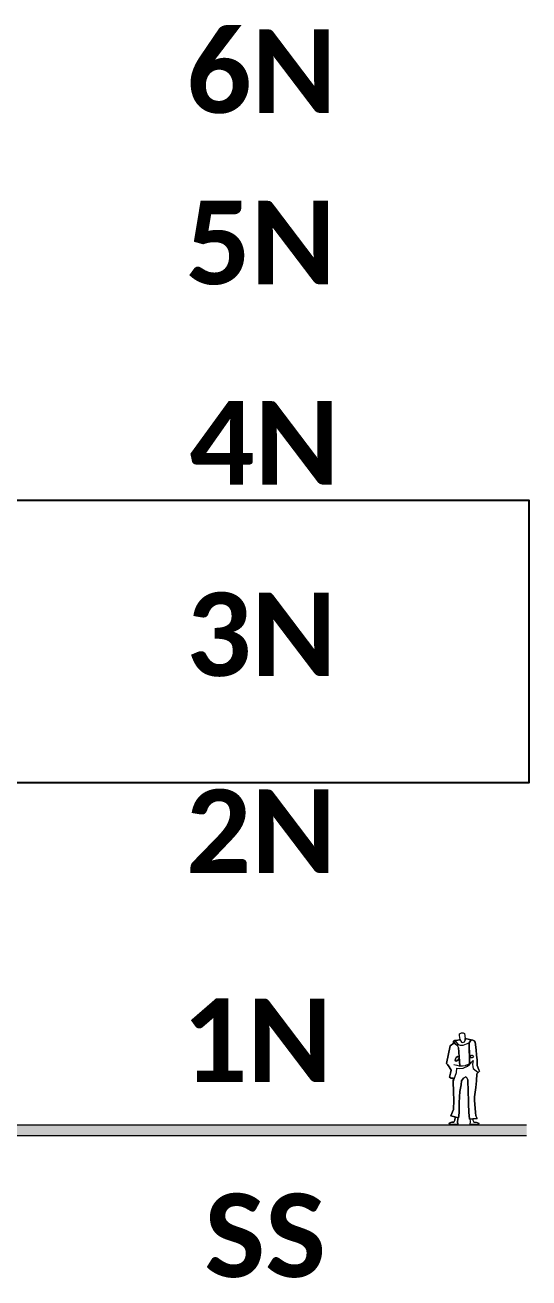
# Model space of a CAD drawing. Header units: metres. Extents: x -144 to 1000, y -717 to 29.
# Drawn here: x 395.533 to 397.448, y -560.314 to -555.557 of the extents above; entities that cross this region are included whole.
import ezdxf

# ---------------------------------------------------------------- set-up
doc = ezdxf.new("R2010")
doc.units = ezdxf.units.M
doc.layers.get('0').update_dxf_attribs({"color": 1})
for name, color, linetype, lineweight in [('A-DETL-GENF', 1, 'Continuous', 9), ('A-DETL-THIN', 1, 'Continuous', 9), ('G-ANNO-TEXT', 2, 'Continuous', 9), ('G-IMPT', 1, 'Continuous', 9)]:
    doc.layers.add(name, color=color, linetype=linetype, lineweight=lineweight)
doc.styles.add('Calibri_B_7', font='calibrib.ttf', dxfattribs={"width": 0.8, "height": 0.18})

# ---------------------------------------------------------------- blocks, each defined once
blk = doc.blocks.new('A$C4d52d4f2')
at = {"layer": 'A-DETL-GENF', "lineweight": 9}
blk.add_hatch(color=256, dxfattribs=at).paths.add_polyline_path([(-0.503286, -0.294918), (-0.415907, -0.294918), (-0.415907, -0.294494), (-0.507513, -0.294494), (-0.507513, -0.294918)])
for p, q in [((-0.418686, -0.291314), (-0.41871, -0.291343)), ((-0.41871, -0.291343), (-0.418691, -0.291384)), ((-0.418662, -0.291284), (-0.418686, -0.291314)), ((-0.418686, -0.291314), (-0.418671, -0.291349)), ((-0.418671, -0.291349), (-0.41862, -0.291416)), ((-0.418568, -0.291284), (-0.418662, -0.291284)), ((-0.418662, -0.291284), (-0.418603, -0.291343)), ((-0.418603, -0.291343), (-0.41855, -0.291403)), ((-0.41845, -0.29124), (-0.418568, -0.291284)), ((-0.418431, -0.291289), (-0.41845, -0.29124)), ((-0.41825, -0.291205), (-0.418252, -0.29127)), ((-0.418027, -0.29125), (-0.41825, -0.291205)), ((-0.418027, -0.291249), (-0.418102, -0.291366)), ((-0.417956, -0.291262), (-0.418027, -0.291249)), ((-0.417906, -0.291291), (-0.417956, -0.291262)), ((-0.417876, -0.291343), (-0.417906, -0.291291)), ((-0.417844, -0.291531), (-0.417876, -0.291343)), ((-0.418832, -0.291483), (-0.418961, -0.292156)), ((-0.418691, -0.291384), (-0.418832, -0.291483)), ((-0.41862, -0.291416), (-0.418546, -0.291473)), ((-0.418528, -0.291494), (-0.418559, -0.291464)), ((-0.41855, -0.291403), (-0.418483, -0.291442)), ((-0.418511, -0.291543), (-0.418528, -0.291494)), ((-0.41851, -0.291559), (-0.418511, -0.291543)), ((-0.41851, -0.291559), (-0.418462, -0.292251)), ((-0.418483, -0.291442), (-0.418442, -0.291461)), ((-0.418442, -0.291461), (-0.418382, -0.291457)), ((-0.418102, -0.291366), (-0.418092, -0.291902)), ((-0.417836, -0.291647), (-0.417844, -0.291531)), ((-0.417817, -0.291829), (-0.417836, -0.291647)), ((-0.418961, -0.292156), (-0.418923, -0.292194)), ((-0.418923, -0.292194), (-0.418861, -0.292286)), ((-0.418861, -0.292286), (-0.41879, -0.292409)), ((-0.418639, -0.292041), (-0.418624, -0.291981)), ((-0.418598, -0.292061), (-0.418639, -0.292041)), ((-0.418624, -0.291981), (-0.418595, -0.291932)), ((-0.418535, -0.292035), (-0.418598, -0.292061)), ((-0.418595, -0.291932), (-0.418533, -0.291892)), ((-0.418482, -0.291962), (-0.418535, -0.292035)), ((-0.418533, -0.291892), (-0.418486, -0.291909)), ((-0.418328, -0.29233), (-0.418168, -0.292258)), ((-0.418207, -0.292221), (-0.418236, -0.292232)), ((-0.418168, -0.292258), (-0.418084, -0.292194)), ((-0.418117, -0.292186), (-0.418159, -0.292202)), ((-0.418087, -0.292165), (-0.418117, -0.292186)), ((-0.418092, -0.291902), (-0.418051, -0.291887)), ((-0.418092, -0.291941), (-0.418092, -0.291902)), ((-0.418066, -0.291928), (-0.418092, -0.291941)), ((-0.418092, -0.291941), (-0.418087, -0.292165)), ((-0.418087, -0.292165), (-0.418058, -0.292145)), ((-0.418084, -0.292194), (-0.417948, -0.292048)), ((-0.418046, -0.291934), (-0.418066, -0.291928)), ((-0.418058, -0.292145), (-0.417948, -0.292048)), ((-0.418051, -0.291887), (-0.418008, -0.291841)), ((-0.418015, -0.291942), (-0.418046, -0.291934)), ((-0.417984, -0.291939), (-0.418015, -0.291942)), ((-0.418008, -0.291841), (-0.417987, -0.291832)), ((-0.417987, -0.291832), (-0.417955, -0.291866)), ((-0.417962, -0.291924), (-0.417984, -0.291939)), ((-0.417959, -0.292114), (-0.417967, -0.292186)), ((-0.417967, -0.292186), (-0.417965, -0.292279)), ((-0.417965, -0.292279), (-0.417946, -0.292343)), ((-0.417936, -0.291903), (-0.417962, -0.291924)), ((-0.417948, -0.292048), (-0.417959, -0.292114)), ((-0.417955, -0.291866), (-0.417936, -0.291903)), ((-0.417806, -0.291945), (-0.417817, -0.291829)), ((-0.4178, -0.292006), (-0.417806, -0.291945)), ((-0.4178, -0.292149), (-0.4178, -0.292006)), ((-0.417792, -0.292229), (-0.4178, -0.292149)), ((-0.417734, -0.292398), (-0.417792, -0.292229)), ((-0.41881, -0.292519), (-0.418855, -0.292684)), ((-0.418855, -0.292684), (-0.418792, -0.29272)), ((-0.41879, -0.292409), (-0.41881, -0.292519)), ((-0.418792, -0.29272), (-0.418701, -0.292716)), ((-0.418705, -0.292812), (-0.418588, -0.292494)), ((-0.418701, -0.292716), (-0.418705, -0.292812)), ((-0.418588, -0.292494), (-0.418569, -0.292331)), ((-0.418569, -0.292331), (-0.418466, -0.292346)), ((-0.418466, -0.292346), (-0.418328, -0.29233)), ((-0.418388, -0.292818), (-0.418311, -0.292717)), ((-0.418311, -0.292717), (-0.418233, -0.292671)), ((-0.418233, -0.292671), (-0.418186, -0.292705)), ((-0.418186, -0.292705), (-0.418156, -0.292785)), ((-0.418156, -0.292785), (-0.418148, -0.29296)), ((-0.417946, -0.292343), (-0.417902, -0.292387)), ((-0.417902, -0.292387), (-0.41776, -0.292504)), ((-0.417824, -0.292815), (-0.417806, -0.292554)), ((-0.417806, -0.292554), (-0.41776, -0.292504)), ((-0.41776, -0.292504), (-0.417706, -0.292445)), ((-0.417706, -0.292445), (-0.417734, -0.292398)), ((-0.418705, -0.292812), (-0.418706, -0.292835)), ((-0.418706, -0.292835), (-0.418703, -0.293245)), ((-0.418703, -0.293245), (-0.418687, -0.29356)), ((-0.418473, -0.293429), (-0.418459, -0.293221)), ((-0.418459, -0.293221), (-0.418432, -0.293102)), ((-0.418432, -0.293102), (-0.418405, -0.292969)), ((-0.418405, -0.292969), (-0.418388, -0.292818)), ((-0.418148, -0.29296), (-0.418133, -0.293058)), ((-0.418133, -0.293058), (-0.418124, -0.293748)), ((-0.417891, -0.293426), (-0.417842, -0.293077)), ((-0.417842, -0.293077), (-0.417824, -0.292815)), ((-0.418687, -0.29356), (-0.418704, -0.293913)), ((-0.418484, -0.293877), (-0.418481, -0.293653)), ((-0.418481, -0.293653), (-0.418473, -0.293429)), ((-0.417891, -0.293562), (-0.417891, -0.293426)), ((-0.417854, -0.294023), (-0.417891, -0.293562)), ((-0.418704, -0.293913), (-0.418798, -0.294158)), ((-0.418798, -0.294158), (-0.418507, -0.294226)), ((-0.418507, -0.294226), (-0.418487, -0.294045)), ((-0.418487, -0.294045), (-0.418484, -0.293877)), ((-0.418124, -0.293748), (-0.418095, -0.294193)), ((-0.418095, -0.294193), (-0.418089, -0.294227)), ((-0.417852, -0.294152), (-0.417854, -0.294023)), ((-0.417789, -0.294251), (-0.417852, -0.294152)), ((-0.418089, -0.294227), (-0.418089, -0.294276)), ((-0.418089, -0.294276), (-0.417789, -0.294251))]:
    blk.add_line(p, q, dxfattribs=at)
at = {"layer": 'A-DETL-THIN', "lineweight": 9}
for p, q in [((-0.507513, -0.294494), (-0.415907, -0.294494)), ((-0.415907, -0.294918), (-0.507549, -0.294918)), ((-0.415907, -0.294918), (-0.507513, -0.294918))]:
    blk.add_line(p, q, dxfattribs=at)
at = {"layer": 'G-IMPT', "lineweight": 9}
blk.add_line((-0.418087, -0.292165), (-0.418102, -0.291363), dxfattribs=at)
at = {"layer": 'G-IMPT', "lineweight": 9, "flags": 128}
for points in [[(-0.417734, -0.292398), (-0.417706, -0.292445), (-0.417806, -0.292554), (-0.417824, -0.292815), (-0.417842, -0.293077), (-0.417891, -0.293426), (-0.417891, -0.293562), (-0.417854, -0.294023), (-0.417852, -0.294152), (-0.417789, -0.294251), (-0.417959, -0.294265), (-0.417955, -0.294316), (-0.417917, -0.294392), (-0.417834, -0.2944), (-0.417735, -0.29443), (-0.41775, -0.294483), (-0.418061, -0.294483), (-0.418054, -0.294377), (-0.418066, -0.294274), (-0.418089, -0.294276), (-0.418089, -0.294227), (-0.418095, -0.294193), (-0.418124, -0.293748), (-0.418133, -0.293058), (-0.418148, -0.29296), (-0.418156, -0.292785), (-0.418186, -0.292705), (-0.418233, -0.292671), (-0.418311, -0.292717), (-0.418388, -0.292818), (-0.418405, -0.292969), (-0.418432, -0.293102), (-0.418459, -0.293221), (-0.418473, -0.293429), (-0.418481, -0.293653), (-0.418484, -0.293877), (-0.418487, -0.294045), (-0.418507, -0.294226), (-0.418527, -0.294221), (-0.418546, -0.294377), (-0.418539, -0.294483), (-0.41885, -0.294483), (-0.418865, -0.29443), (-0.418767, -0.2944), (-0.418683, -0.294392), (-0.418645, -0.294316), (-0.418637, -0.294217), (-0.418642, -0.294195), (-0.418798, -0.294158), (-0.418704, -0.293913), (-0.418687, -0.29356), (-0.418703, -0.293245), (-0.418706, -0.292835), (-0.418701, -0.292716), (-0.418792, -0.29272), (-0.418855, -0.292684), (-0.41881, -0.292519), (-0.41879, -0.292409), (-0.418861, -0.292286), (-0.418923, -0.292194), (-0.418961, -0.292156), (-0.418832, -0.291483), (-0.418691, -0.291384), (-0.41871, -0.291343), (-0.418686, -0.291314), (-0.418662, -0.291284), (-0.418568, -0.291284), (-0.418446, -0.291238), (-0.418466, -0.29109), (-0.418468, -0.291026), (-0.418448, -0.29101), (-0.418423, -0.290996), (-0.418397, -0.290987), (-0.418361, -0.290983), (-0.418334, -0.290986), (-0.418304, -0.290994), (-0.418279, -0.291006), (-0.41825, -0.291205), (-0.418089, -0.291237), (-0.418027, -0.291249), (-0.417956, -0.291262), (-0.417906, -0.291291), (-0.417876, -0.291343), (-0.417844, -0.291531), (-0.417836, -0.291647), (-0.417817, -0.291829), (-0.417806, -0.291945), (-0.4178, -0.292006), (-0.4178, -0.292149), (-0.417792, -0.292229)], [(-0.417789, -0.294251), (-0.418089, -0.294276), (-0.418089, -0.294227), (-0.418095, -0.294193), (-0.418124, -0.293748), (-0.418133, -0.293058), (-0.418148, -0.29296), (-0.418156, -0.292785), (-0.418186, -0.292705), (-0.418233, -0.292671), (-0.418311, -0.292717), (-0.418388, -0.292818), (-0.418405, -0.292969), (-0.418432, -0.293102), (-0.418459, -0.293221), (-0.418473, -0.293429), (-0.418481, -0.293653), (-0.418484, -0.293877), (-0.418487, -0.294045), (-0.418507, -0.294226), (-0.418798, -0.294158), (-0.418704, -0.293913), (-0.418687, -0.29356), (-0.418703, -0.293245), (-0.418706, -0.292835), (-0.418701, -0.292716), (-0.418792, -0.29272), (-0.418855, -0.292684), (-0.41881, -0.292519), (-0.41879, -0.292409), (-0.418861, -0.292286), (-0.418923, -0.292194), (-0.418961, -0.292156), (-0.418832, -0.291483), (-0.418691, -0.291384), (-0.41871, -0.291343), (-0.418662, -0.291284), (-0.418568, -0.291284), (-0.418446, -0.291238), (-0.418466, -0.29109), (-0.418468, -0.291026), (-0.418448, -0.29101), (-0.418423, -0.290996), (-0.418397, -0.290987), (-0.418361, -0.290983), (-0.418334, -0.290986), (-0.418304, -0.290994), (-0.418279, -0.291006), (-0.41825, -0.291205), (-0.418089, -0.291237), (-0.417956, -0.291262), (-0.417906, -0.291291), (-0.417876, -0.291343), (-0.417844, -0.291531), (-0.417836, -0.291647), (-0.417817, -0.291829), (-0.417806, -0.291945), (-0.4178, -0.292006), (-0.4178, -0.292149), (-0.417792, -0.292229), (-0.417734, -0.292398), (-0.417706, -0.292445), (-0.417806, -0.292554), (-0.417824, -0.292815), (-0.417842, -0.293077), (-0.417891, -0.293426), (-0.417891, -0.293562), (-0.417854, -0.294023), (-0.417852, -0.294152)]]:
    blk.add_lwpolyline(points, close=True, dxfattribs=at)
for points in [[(-0.418462, -0.292251), (-0.418511, -0.291543), (-0.418528, -0.291494), (-0.418559, -0.291464), (-0.41862, -0.291416), (-0.418671, -0.291349), (-0.418686, -0.291314)], [(-0.418662, -0.291284), (-0.418603, -0.291343), (-0.41855, -0.291403), (-0.418483, -0.291442), (-0.418442, -0.291461), (-0.418382, -0.291457), (-0.418328, -0.291455), (-0.418261, -0.291428), (-0.418196, -0.291402), (-0.4181, -0.291363), (-0.418027, -0.291249)], [(-0.418446, -0.291238), (-0.418421, -0.291303), (-0.418388, -0.291345), (-0.418343, -0.291358), (-0.418278, -0.291334), (-0.41825, -0.291264), (-0.41825, -0.291205)], [(-0.418687, -0.29219), (-0.418574, -0.292224), (-0.418487, -0.292251), (-0.418358, -0.29225), (-0.418236, -0.292232), (-0.418117, -0.292186), (-0.418058, -0.292145), (-0.417948, -0.292048)], [(-0.418641, -0.292639), (-0.418588, -0.292494), (-0.418569, -0.292331), (-0.418466, -0.292346), (-0.418328, -0.29233), (-0.418168, -0.292258), (-0.418084, -0.292194), (-0.417948, -0.292048), (-0.417959, -0.292114), (-0.417967, -0.292186), (-0.417965, -0.292279), (-0.417946, -0.292343), (-0.417902, -0.292387), (-0.417858, -0.292423)], [(-0.418486, -0.291909), (-0.418533, -0.291892), (-0.418595, -0.291932), (-0.418624, -0.291981), (-0.418639, -0.292041), (-0.418598, -0.292061), (-0.418535, -0.292035), (-0.418494, -0.291978), (-0.418484, -0.291945)], [(-0.418092, -0.291902), (-0.418051, -0.291887), (-0.418008, -0.291841), (-0.417987, -0.291832), (-0.417955, -0.291866), (-0.417936, -0.291903), (-0.417962, -0.291924), (-0.417984, -0.291939), (-0.418015, -0.291942), (-0.418046, -0.291934), (-0.418066, -0.291928), (-0.418092, -0.291941)], [(-0.418642, -0.294195), (-0.418637, -0.294217), (-0.418645, -0.294316), (-0.418683, -0.294392), (-0.418767, -0.2944), (-0.418865, -0.29443), (-0.41885, -0.294483), (-0.418539, -0.294483), (-0.418546, -0.294377), (-0.418527, -0.294221)], [(-0.417959, -0.294265), (-0.417955, -0.294316), (-0.417917, -0.294392), (-0.417834, -0.2944), (-0.417735, -0.29443), (-0.41775, -0.294483), (-0.418061, -0.294483), (-0.418054, -0.294377), (-0.418066, -0.294274)]]:
    blk.add_lwpolyline(points, dxfattribs=at)
at = {"layer": 'G-ANNO-TEXT', "style": 'Calibri_B_7'}
for s, p in [('6N', (-0.428907, -0.255858)), ('5N', (-0.428936, -0.262402)), ('4N', (-0.428789, -0.270051)), ('3N', (-0.42891, -0.277359)), ('2N', (-0.428917, -0.28488)), ('1N', (-0.429064, -0.292865)), ('SS', (-0.428218, -0.300311))]:
    blk.add_text(s, height=0.0031869, dxfattribs=at).set_placement(p)

msp = doc.modelspace()

# ---------------------------------------------------------------- linework, layer by layer
msp.add_lwpolyline([(388.1681, -557.361), (397.448, -557.361), (397.448, -558.4343), (388.1681, -558.4343)], close=True)

# ---------------------------------------------------------------- block references
at = {"xscale": 99.43160273753426, "yscale": 99.43160273753426, "zscale": 99.43160273753426}
msp.add_blockref('A$C4d52d4f2', (438.7932, -530.4501), dxfattribs=at)

doc.saveas('drawing.dxf')
